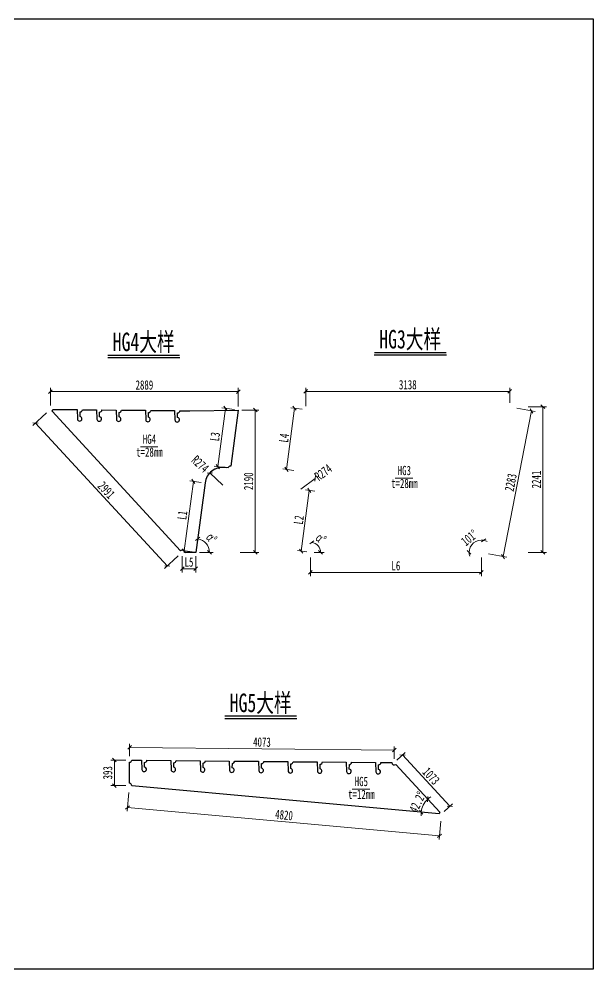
# Model space of a CAD drawing. Header units: millimetres. Extents: x 44597 to 300567, y -113054 to 73044.
# Drawn here: x 203736 to 212567, y -50931 to -36314 of the extents above; entities that cross this region are included whole.
import ezdxf
from ezdxf.enums import TextEntityAlignment as Align

# ---------------------------------------------------------------- set-up
doc = ezdxf.new("R2010")
doc.units = ezdxf.units.MM
doc.layers.get('Defpoints').update_dxf_attribs({"color": 8})
for name, color, linetype, lineweight in [('文字', 7, 'Continuous', 15), ('标注线及字体', 2, 'Continuous', 15), ('细实线', 4, 'Continuous', 15), ('钢板粗线', 1, 'Continuous', 25)]:
    doc.layers.add(name, color=color, linetype=linetype, lineweight=lineweight)
doc.styles.add('111', font='', dxfattribs={"width": 0.7})
doc.styles.add('BM_Dim', font='', dxfattribs={"width": 0.85})
doc.styles.get('111').set_extended_font_data('仿宋_GB2312')
doc.styles.get('BM_Dim').set_extended_font_data('仿宋_GB2312')
doc.dimstyles.new('200', dxfattribs={"dimscale": 0, "dimtxt": 2.5, "dimasz": 1, "dimexe": 1, "dimexo": 1, "dimgap": 0.6, "dimtad": 1, "dimdec": 0, "dimdsep": 46, "dimtxsty": '111', "dimblk": 'OBLIQUE', "dimcen": 0, "dimclrd": 4, "dimclre": 4, "dimclrt": 4, "dimadec": 1, "dimazin": 2, "dimtfac": 1, "dimtdec": 0, "dimtix": 1, "dimtmove": 2, "dimatfit": 3, "dimfxl": 4, "dimfxlon": 1, "dimtolj": 1, "dimlwd": -1, "dimlwe": -1, "dimarcsym": 0})

# ---------------------------------------------------------------- blocks, each defined once
blk = doc.blocks.new('_Oblique')
at = {"color": 0, "linetype": 'ByBlock', "lineweight": -2}
blk.add_line((-0.5, -0.5), (0.5, 0.5), dxfattribs=at)
blk = doc.blocks.new('*D211')
at = {"layer": 'Defpoints', "color": 0, "transparency": 16777216}
for p in [(209555, -47809), (205537, -48121), (209953, -48414), (210202, -48511), (210177, -48541)]:
    blk.add_point(p, dxfattribs=at)
at = {"layer": '细实线', "color": 4, "transparency": 16777216}
for start, end in [(132.6738, 174.8359), (122.1313, 132.6738), (174.8359, 185.3784)]:
    blk.add_arc((210235, -48546), 311, start, end, dxfattribs=at)
at = {"layer": '细实线', "color": 4, "transparency": 16777216, "xscale": 57.14285714285715, "yscale": 57.14285714285715, "zscale": 57.14285714285715}
for p, rotation in [((210024, -48317), 222.6738077672823), ((209925, -48518), 84.83592274188398)]:
    blk.add_blockref('_Oblique', p, dxfattribs=dict(at, rotation=rotation))
at = {"layer": '细实线', "color": 4, "transparency": 16777216, "insert": (209865, -48364), "char_height": 142.86, "attachment_point": 5, "rotation": 63.7549, "style": '111'}
blk.add_mtext('\\A1;42.2%%d', dxfattribs=at)
blk = doc.blocks.new('*D212')
at = {"layer": 'Defpoints', "color": 0, "transparency": 16777216}
for p in [(209510, -47563), (205435, -47716), (209508, -47757)]:
    blk.add_point(p, dxfattribs=at)
at = {"layer": '细实线', "color": 4, "transparency": 16777216}
for p, q in [((205435, -47659), (205437, -47465)), ((205437, -47523), (209510, -47563)), ((209509, -47700), (209510, -47506))]:
    blk.add_line(p, q, dxfattribs=at)
at = {"layer": '细实线', "color": 4, "transparency": 16777216, "xscale": 57.14285714285715, "yscale": 57.14285714285715, "zscale": 57.14285714285715}
for p, rotation in [((205437, -47523), 179.4262908393071), ((209510, -47563), 359.4262908393071)]:
    blk.add_blockref('_Oblique', p, dxfattribs=dict(at, rotation=rotation))
at = {"layer": '细实线', "color": 4, "transparency": 16777216, "insert": (207474, -47441), "char_height": 142.9, "attachment_point": 5, "rotation": 359.4263, "style": '111'}
blk.add_mtext('\\A1;4073', dxfattribs=at)
blk = doc.blocks.new('*D213')
at = {"layer": 'Defpoints', "color": 0, "transparency": 16777216}
for p in [(205435, -47716), (205204, -48109), (205435, -48109)]:
    blk.add_point(p, dxfattribs=at)
at = {"layer": '细实线', "color": 4, "transparency": 16777216}
for p, q in [((205378, -47716), (205147, -47716)), ((205204, -47716), (205204, -48109)), ((205378, -48109), (205147, -48109))]:
    blk.add_line(p, q, dxfattribs=at)
at = {"layer": '细实线', "color": 4, "transparency": 16777216, "xscale": 57.14285714285715, "yscale": 57.14285714285715, "zscale": 57.14285714285715}
for p, rotation in [((205204, -47716), 90.00000000000425), ((205204, -48109), 270.0000000000043)]:
    blk.add_blockref('_Oblique', p, dxfattribs=dict(at, rotation=rotation))
at = {"layer": '细实线', "color": 4, "transparency": 16777216, "insert": (205101, -47912), "char_height": 142.9, "attachment_point": 5, "rotation": 90, "style": '111'}
blk.add_mtext('\\A1;393', dxfattribs=at)
blk = doc.blocks.new('*D214')
at = {"layer": 'Defpoints', "color": 0, "transparency": 16777216}
for p in [(205435, -48109), (210235, -48546), (210204, -48883)]:
    blk.add_point(p, dxfattribs=at)
at = {"layer": '细实线', "color": 4, "transparency": 16777216}
for p, q in [((205425, -48218), (205399, -48503)), ((205404, -48446), (210204, -48883)), ((210225, -48655), (210199, -48940))]:
    blk.add_line(p, q, dxfattribs=at)
at = {"layer": '细实线', "color": 4, "transparency": 16777216, "xscale": 57.14285714285715, "yscale": 57.14285714285715, "zscale": 57.14285714285715}
for p, rotation in [((205404, -48446), 174.7953571531745), ((210204, -48883), 354.7953571531745)]:
    blk.add_blockref('_Oblique', p, dxfattribs=dict(at, rotation=rotation))
at = {"layer": '细实线', "color": 4, "transparency": 16777216, "insert": (207813, -48562), "char_height": 142.9, "attachment_point": 5, "rotation": 354.7954, "style": '111'}
blk.add_mtext('\\A1;4820', dxfattribs=at)
blk = doc.blocks.new('*D215')
at = {"layer": 'Defpoints', "color": 0, "transparency": 16777216}
for p in [(209508, -47757), (210364, -48427), (210235, -48546)]:
    blk.add_point(p, dxfattribs=at)
at = {"layer": '细实线', "color": 4, "transparency": 16777216}
for p, q in [((209550, -47718), (209679, -47599)), ((209637, -47638), (210364, -48427)), ((210277, -48507), (210406, -48388))]:
    blk.add_line(p, q, dxfattribs=at)
at = {"layer": '细实线', "color": 4, "transparency": 16777216, "xscale": 57.14285714285715, "yscale": 57.14285714285715, "zscale": 57.14285714285715}
for p, rotation in [((209637, -47638), 132.648919129756), ((210364, -48427), 312.6489191297561)]:
    blk.add_blockref('_Oblique', p, dxfattribs=dict(at, rotation=rotation))
at = {"layer": '细实线', "color": 4, "transparency": 16777216, "insert": (210076, -47963), "char_height": 142.9, "attachment_point": 5, "rotation": 312.6489, "style": '111'}
blk.add_mtext('\\A1;1073', dxfattribs=at)
blk = doc.blocks.new('*D412')
at = {"layer": 'Defpoints', "color": 0, "transparency": 16777216}
for p in [(208291, -43385), (208072, -43550)]:
    blk.add_point(p, dxfattribs=at)
at = {"layer": '细实线', "color": 4, "transparency": 16777216}
for p in [(208072, -43550), (208291, -43385)]:
    blk.add_line(p, (208291, -43385), dxfattribs=at)
at = {"layer": '细实线', "color": 4, "transparency": 16777216, "xscale": 57.14285714285715, "yscale": 57.14285714285715, "zscale": 57.14285714285715, "rotation": 216.9632212674551}
blk.add_blockref('_Oblique', (208291, -43385), dxfattribs=at)
at = {"layer": '细实线', "color": 4, "transparency": 16777216, "insert": (208417, -43290), "char_height": 142.9, "attachment_point": 5, "rotation": 36.9632, "style": '111'}
blk.add_mtext('\\A1;R274', dxfattribs=at)
blk = doc.blocks.new('*D413')
at = {"layer": 'Defpoints', "color": 0, "transparency": 16777216}
for p in [(211286, -42279), (210850, -44521), (211184, -44585)]:
    blk.add_point(p, dxfattribs=at)
at = {"layer": '细实线', "color": 4, "transparency": 16777216}
for p, q in [((211620, -42344), (211184, -44585)), ((211395, -42301), (211676, -42355)), ((210960, -44542), (211240, -44596))]:
    blk.add_line(p, q, dxfattribs=at)
at = {"layer": '细实线', "color": 4, "transparency": 16777216, "xscale": 57.14285714285715, "yscale": 57.14285714285715, "zscale": 57.14285714285715}
for p, rotation in [((211620, -42344), 78.99999999998558), ((211184, -44585), 258.9999999999856)]:
    blk.add_blockref('_Oblique', p, dxfattribs=dict(at, rotation=rotation))
at = {"layer": '细实线', "color": 4, "transparency": 16777216, "insert": (211301, -43445), "char_height": 142.9, "attachment_point": 5, "rotation": 79, "style": '111'}
blk.add_mtext('\\A1;2283', dxfattribs=at)
blk = doc.blocks.new('*D414')
at = {"layer": 'Defpoints', "color": 0, "transparency": 16777216}
for p in [(208147, -42326), (207850, -43244), (208023, -43267)]:
    blk.add_point(p, dxfattribs=at)
at = {"layer": '细实线', "color": 4, "transparency": 16777216}
for p, q in [((207975, -42303), (207850, -43244)), ((208091, -42319), (207918, -42296)), ((207966, -43260), (207794, -43237))]:
    blk.add_line(p, q, dxfattribs=at)
at = {"layer": '细实线', "color": 4, "transparency": 16777216, "xscale": 57.14285714285715, "yscale": 57.14285714285715, "zscale": 57.14285714285715}
for p, rotation in [((207975, -42303), 82.45250049253782), ((207850, -43244), 262.4525004925378)]:
    blk.add_blockref('_Oblique', p, dxfattribs=dict(at, rotation=rotation))
at = {"layer": '细实线', "color": 4, "transparency": 16777216, "insert": (207813, -42761), "char_height": 142.9, "attachment_point": 5, "rotation": 82.4525, "style": '111'}
blk.add_mtext('\\A1;L4', dxfattribs=at)
blk = doc.blocks.new('*D415')
at = {"layer": 'Defpoints', "color": 0, "transparency": 16777216}
for p in [(207109, -42331), (206794, -43201), (206990, -43227)]:
    blk.add_point(p, dxfattribs=at)
at = {"layer": '细实线', "color": 4, "transparency": 16777216}
for p, q in [((206913, -42305), (206794, -43201)), ((207052, -42323), (206856, -42297)), ((206934, -43220), (206737, -43194))]:
    blk.add_line(p, q, dxfattribs=at)
at = {"layer": '细实线', "color": 4, "transparency": 16777216, "xscale": 57.14285714285715, "yscale": 57.14285714285715, "zscale": 57.14285714285715}
for p, rotation in [((206913, -42305), 82.45959999999936), ((206794, -43201), 262.4595999999993)]:
    blk.add_blockref('_Oblique', p, dxfattribs=dict(at, rotation=rotation))
at = {"layer": '细实线', "color": 4, "transparency": 16777216, "insert": (206752, -42740), "char_height": 142.9, "attachment_point": 5, "rotation": 82.4596, "style": '111'}
blk.add_mtext('\\A1;L3', dxfattribs=at)
blk = doc.blocks.new('*D416')
at = {"layer": 'Defpoints', "color": 0, "transparency": 16777216}
for p in [(208343, -43586), (208078, -44502), (208220, -44521)]:
    blk.add_point(p, dxfattribs=at)
at = {"layer": '细实线', "color": 4, "transparency": 16777216}
for p, q in [((208202, -43567), (208078, -44502)), ((208287, -43579), (208145, -43560)), ((208163, -44513), (208022, -44494))]:
    blk.add_line(p, q, dxfattribs=at)
at = {"layer": '细实线', "color": 4, "transparency": 16777216, "xscale": 57.14285714285715, "yscale": 57.14285714285715, "zscale": 57.14285714285715}
for p, rotation in [((208202, -43567), 82.45960000253818), ((208078, -44502), 262.4596000025381)]:
    blk.add_blockref('_Oblique', p, dxfattribs=dict(at, rotation=rotation))
at = {"layer": '细实线', "color": 4, "transparency": 16777216, "insert": (208040, -44021), "char_height": 142.9, "attachment_point": 5, "rotation": 82.4596, "style": '111'}
blk.add_mtext('\\A1;L2', dxfattribs=at)
blk = doc.blocks.new('*D417')
at = {"layer": 'Defpoints', "color": 0, "transparency": 16777216}
for p in [(206598, -43452), (206276, -44497), (206455, -44521)]:
    blk.add_point(p, dxfattribs=at)
at = {"layer": '细实线', "color": 4, "transparency": 16777216}
for p, q in [((206419, -43428), (206276, -44497)), ((206541, -43444), (206362, -43420)), ((206398, -44513), (206219, -44489))]:
    blk.add_line(p, q, dxfattribs=at)
at = {"layer": '细实线', "color": 4, "transparency": 16777216, "xscale": 57.14285714285715, "yscale": 57.14285714285715, "zscale": 57.14285714285715}
for p, rotation in [((206419, -43428), 82.37607636326351), ((206276, -44497), 262.3760763632635)]:
    blk.add_blockref('_Oblique', p, dxfattribs=dict(at, rotation=rotation))
at = {"layer": '细实线', "color": 4, "transparency": 16777216, "insert": (206247, -43949), "char_height": 142.9, "attachment_point": 5, "rotation": 82.3761, "style": '111'}
blk.add_mtext('\\A1;L1', dxfattribs=at)
blk = doc.blocks.new('*D418')
at = {"layer": 'Defpoints', "color": 0, "transparency": 16777216}
for p in [(206247, -44521), (206455, -44521), (206455, -44772)]:
    blk.add_point(p, dxfattribs=at)
at = {"layer": '细实线', "color": 4, "transparency": 16777216}
for p, q in [((206247, -44578), (206247, -44829)), ((206455, -44578), (206455, -44829)), ((206247, -44772), (206455, -44772))]:
    blk.add_line(p, q, dxfattribs=at)
at = {"layer": '细实线', "color": 4, "transparency": 16777216, "xscale": 57.14285714285715, "yscale": 57.14285714285715, "zscale": 57.14285714285715}
for p, rotation in [((206247, -44772), 179.999999999998), ((206455, -44772), 359.999999999998)]:
    blk.add_blockref('_Oblique', p, dxfattribs=dict(at, rotation=rotation))
at = {"layer": '细实线', "color": 4, "transparency": 16777216, "insert": (206351, -44671), "char_height": 142.9, "attachment_point": 5, "style": '111'}
blk.add_mtext('\\A1;L5', dxfattribs=at)
blk = doc.blocks.new('*D419')
at = {"layer": 'Defpoints', "color": 0, "transparency": 16777216}
for p in [(204220, -42321), (203991, -42531), (206247, -44521)]:
    blk.add_point(p, dxfattribs=at)
at = {"layer": '细实线', "color": 4, "transparency": 16777216}
for p, q in [((204160, -42376), (203949, -42570)), ((206018, -44731), (203991, -42531)), ((206186, -44576), (205976, -44770))]:
    blk.add_line(p, q, dxfattribs=at)
at = {"layer": '细实线', "color": 4, "transparency": 16777216, "xscale": 57.14285714285715, "yscale": 57.14285714285715, "zscale": 57.14285714285715}
for p, rotation in [((203991, -42531), 132.6485529442998), ((206018, -44731), 312.6485529442998)]:
    blk.add_blockref('_Oblique', p, dxfattribs=dict(at, rotation=rotation))
at = {"layer": '细实线', "color": 4, "transparency": 16777216, "insert": (205080, -43562), "char_height": 142.9, "attachment_point": 5, "rotation": 312.6486, "style": '111'}
blk.add_mtext('\\A1;2991', dxfattribs=at)
blk = doc.blocks.new('*D420')
at = {"layer": 'Defpoints', "color": 0, "transparency": 16777216}
for p in [(210850, -44247), (208218, -44522), (210850, -44829)]:
    blk.add_point(p, dxfattribs=at)
at = {"layer": '细实线', "color": 4, "transparency": 16777216}
for p, q in [((208218, -44601), (208218, -44886)), ((210850, -44601), (210850, -44886)), ((208218, -44829), (210850, -44829))]:
    blk.add_line(p, q, dxfattribs=at)
at = {"layer": '细实线', "color": 4, "transparency": 16777216, "xscale": 57.14285714285715, "yscale": 57.14285714285715, "zscale": 57.14285714285715, "rotation": 180}
blk.add_blockref('_Oblique', (208218, -44829), dxfattribs=at)
at = {"layer": '细实线', "color": 4, "transparency": 16777216, "xscale": 57.14285714285715, "yscale": 57.14285714285715, "zscale": 57.14285714285715}
blk.add_blockref('_Oblique', (210850, -44829), dxfattribs=at)
at = {"layer": '细实线', "color": 4, "transparency": 16777216, "insert": (209534, -44727), "char_height": 142.9, "attachment_point": 5, "style": '111'}
blk.add_mtext('\\A1;L6', dxfattribs=at)
blk = doc.blocks.new('*D421')
at = {"layer": 'Defpoints', "color": 0, "transparency": 16777216}
for p in [(206671, -43299), (206870, -43488)]:
    blk.add_point(p, dxfattribs=at)
at = {"layer": '细实线', "color": 4, "transparency": 16777216}
for p, q in [((206671, -43299), (206870, -43488)), ((206870, -43488), (206671, -43299))]:
    blk.add_line(p, q, dxfattribs=at)
blk.add_arc((206870, -43488), 274, 109.5112, 148.5561, dxfattribs=at)
at = {"layer": '细实线', "color": 4, "transparency": 16777216, "xscale": 57.14285714285715, "yscale": 57.14285714285715, "zscale": 57.14285714285715, "rotation": 136.5852663769238}
blk.add_blockref('_Oblique', (206671, -43299), dxfattribs=at)
at = {"layer": '细实线', "color": 4, "transparency": 16777216, "insert": (206525, -43161), "char_height": 142.9, "attachment_point": 5, "rotation": 316.5853, "style": '111'}
blk.add_mtext('\\A1;R274', dxfattribs=at)
blk = doc.blocks.new('*D424')
at = {"layer": 'Defpoints', "color": 0, "transparency": 16777216}
for p in [(211279, -42314), (210722, -44381), (210453, -44521), (210815, -44521), (210857, -44486)]:
    blk.add_point(p, dxfattribs=at)
at = {"layer": '细实线', "color": 4, "transparency": 16777216}
for start, end in [(79, 180), (61.6261, 79), (180, 197.3739)]:
    blk.add_arc((210850, -44521), 189, start, end, dxfattribs=at)
at = {"layer": '细实线', "color": 4, "transparency": 16777216, "xscale": 57.14285714285715, "yscale": 57.14285714285715, "zscale": 57.14285714285715}
for p, rotation in [((210886, -44335), 168.9999999999883), ((210661, -44521), 90.00000000000422)]:
    blk.add_blockref('_Oblique', p, dxfattribs=dict(at, rotation=rotation))
at = {"layer": '细实线', "color": 4, "transparency": 16777216, "insert": (210665, -44296), "char_height": 142.9, "attachment_point": 5, "rotation": 39.5, "style": '111'}
blk.add_mtext('\\A1;101%%d', dxfattribs=at)
blk = doc.blocks.new('*D527')
at = {"layer": 'Defpoints', "color": 0, "transparency": 16777216}
for p in [(207109, -42331), (207370, -42331), (206455, -44521)]:
    blk.add_point(p, dxfattribs=at)
at = {"layer": '细实线', "color": 4, "transparency": 16777216}
for p, q in [((207166, -42331), (207427, -42331)), ((207370, -44521), (207370, -42331)), ((207141, -44521), (207427, -44521))]:
    blk.add_line(p, q, dxfattribs=at)
at = {"layer": '细实线', "color": 4, "transparency": 16777216, "xscale": 57.14285714285715, "yscale": 57.14285714285715, "zscale": 57.14285714285715}
for p, rotation in [((207370, -42331), 90), ((207370, -44521), 270)]:
    blk.add_blockref('_Oblique', p, dxfattribs=dict(at, rotation=rotation))
at = {"layer": '细实线', "color": 4, "transparency": 16777216, "insert": (207268, -43426), "char_height": 142.9, "attachment_point": 5, "rotation": 90, "style": '111'}
blk.add_mtext('\\A1;2190', dxfattribs=at)
blk = doc.blocks.new('*D528')
at = {"layer": 'Defpoints', "color": 0, "transparency": 16777216}
for p in [(211286, -42279), (211795, -42279), (210850, -44521)]:
    blk.add_point(p, dxfattribs=at)
at = {"layer": '细实线', "color": 4, "transparency": 16777216}
for p, q in [((211567, -42279), (211852, -42279)), ((211795, -44521), (211795, -42279)), ((211567, -44521), (211852, -44521))]:
    blk.add_line(p, q, dxfattribs=at)
at = {"layer": '细实线', "color": 4, "transparency": 16777216, "xscale": 57.14285714285715, "yscale": 57.14285714285715, "zscale": 57.14285714285715}
for p, rotation in [((211795, -42279), 90), ((211795, -44521), 270)]:
    blk.add_blockref('_Oblique', p, dxfattribs=dict(at, rotation=rotation))
at = {"layer": '细实线', "color": 4, "transparency": 16777216, "insert": (211695, -43400), "char_height": 142.9, "attachment_point": 5, "rotation": 90, "style": '111'}
blk.add_mtext('\\A1;2241', dxfattribs=at)
blk = doc.blocks.new('*D529')
at = {"layer": 'Defpoints', "color": 0, "transparency": 16777216}
for p in [(204220, -42048), (204220, -42321), (207109, -42331)]:
    blk.add_point(p, dxfattribs=at)
at = {"layer": '细实线', "color": 4, "transparency": 16777216}
for p, q in [((204220, -42263), (204220, -41991)), ((207109, -42048), (204220, -42048)), ((207109, -42274), (207109, -41991))]:
    blk.add_line(p, q, dxfattribs=at)
at = {"layer": '细实线', "color": 4, "transparency": 16777216, "xscale": 57.14285714285715, "yscale": 57.14285714285715, "zscale": 57.14285714285715, "rotation": 180}
blk.add_blockref('_Oblique', (204220, -42048), dxfattribs=at)
at = {"layer": '细实线', "color": 4, "transparency": 16777216, "xscale": 57.14285714285715, "yscale": 57.14285714285715, "zscale": 57.14285714285715}
blk.add_blockref('_Oblique', (207109, -42048), dxfattribs=at)
at = {"layer": '细实线', "color": 4, "transparency": 16777216, "insert": (205665, -41946), "char_height": 142.9, "attachment_point": 5, "style": '111'}
blk.add_mtext('\\A1;2889', dxfattribs=at)
blk = doc.blocks.new('*D530')
at = {"layer": 'Defpoints', "color": 0, "transparency": 16777216}
for p in [(211286, -42045), (208147, -42326), (211286, -42279)]:
    blk.add_point(p, dxfattribs=at)
at = {"layer": '细实线', "color": 4, "transparency": 16777216}
for p, q in [((208147, -42269), (208147, -41988)), ((208147, -42045), (211286, -42045)), ((211286, -42222), (211286, -41988))]:
    blk.add_line(p, q, dxfattribs=at)
at = {"layer": '细实线', "color": 4, "transparency": 16777216, "xscale": 57.14285714285715, "yscale": 57.14285714285715, "zscale": 57.14285714285715, "rotation": 180}
blk.add_blockref('_Oblique', (208147, -42045), dxfattribs=at)
at = {"layer": '细实线', "color": 4, "transparency": 16777216, "xscale": 57.14285714285715, "yscale": 57.14285714285715, "zscale": 57.14285714285715}
blk.add_blockref('_Oblique', (211286, -42045), dxfattribs=at)
at = {"layer": '细实线', "color": 4, "transparency": 16777216, "insert": (209717, -41942), "char_height": 142.9, "attachment_point": 5, "style": '111'}
blk.add_mtext('\\A1;3138', dxfattribs=at)
blk = doc.blocks.new('*D531')
at = {"layer": 'Defpoints', "color": 0, "transparency": 16777216}
for p in [(206598, -43452), (206643, -44423), (206282, -44521), (206457, -44521), (206457, -44521)]:
    blk.add_point(p, dxfattribs=at)
at = {"layer": '细实线', "color": 4, "transparency": 16777216}
blk.add_line((206514, -44521), (206724, -44521), dxfattribs=at)
blk.add_arc((206457, -44521), 210, 0, 82.4596, dxfattribs=at)
at = {"layer": '细实线', "color": 4, "transparency": 16777216, "xscale": 57.14285714285715, "yscale": 57.14285714285715, "zscale": 57.14285714285715}
for p, rotation in [((206484, -44312), 172.4595999999988), ((206667, -44521), 270)]:
    blk.add_blockref('_Oblique', p, dxfattribs=dict(at, rotation=rotation))
at = {"layer": '细实线', "color": 4, "transparency": 16777216, "insert": (206698, -44301), "char_height": 142.86, "attachment_point": 5, "rotation": 312.2477, "style": '111'}
blk.add_mtext('\\f仿宋_GB2312|b0|i0|c134|p49;α°', dxfattribs=at)
blk = doc.blocks.new('*D532')
at = {"layer": 'Defpoints', "color": 0, "transparency": 16777216}
for p in [(208361, -43452), (208044, -44521), (208220, -44521), (208220, -44521), (208357, -44449)]:
    blk.add_point(p, dxfattribs=at)
at = {"layer": '细实线', "color": 4, "transparency": 16777216}
blk.add_line((208277, -44521), (208432, -44521), dxfattribs=at)
blk.add_arc((208220, -44521), 155, 0, 82.4596, dxfattribs=at)
at = {"layer": '细实线', "color": 4, "transparency": 16777216, "xscale": 57.14285714285715, "yscale": 57.14285714285715, "zscale": 57.14285714285715}
for p, rotation in [((208240, -44367), 172.4595999999988), ((208374, -44521), 270)]:
    blk.add_blockref('_Oblique', p, dxfattribs=dict(at, rotation=rotation))
at = {"layer": '细实线', "color": 4, "transparency": 16777216, "insert": (208381, -44308), "char_height": 142.86, "attachment_point": 5, "rotation": 322.6828, "style": '111'}
blk.add_mtext('\\f仿宋_GB2312|b0|i0|c134|p49;α°', dxfattribs=at)

msp = doc.modelspace()

# ---------------------------------------------------------------- linework, layer by layer
at = {"color": 4}
for p, q in [((209201.6, -41479.9), (210311, -41479.9)), ((205100.6, -41521.5), (206210, -41521.5)), ((206900.6, -47075), (208010, -47075))]:
    msp.add_line(p, q, dxfattribs=at)
at = {"color": 6, "const_width": 20.6}
for points in [[(205100.6, -41487.2), (206210, -41487.2)], [(209201.6, -41445.6), (210311, -41445.6)], [(206900.6, -47040.7), (208010, -47040.7)]]:
    msp.add_lwpolyline(points, dxfattribs=at)
at = {"layer": 'Defpoints'}
msp.add_lwpolyline([(190566.6, -36314.1), (212566.6, -36314.1), (212566.6, -50931.3), (190566.6, -50931.3)], close=True, dxfattribs=at)
at = {"layer": '细实线'}
for p, q in [((205603.1, -42896.5), (205871.8, -42896.5)), ((209525.1, -43378.3), (209793.9, -43378.3)), ((208863.3, -48163.1), (209132.1, -48163.1))]:
    msp.add_line(p, q, dxfattribs=at)
at = {"layer": '钢板粗线'}
for points in [[(204243.8, -42346.3, 0.2069872), (204255.1, -42320.9), (204630, -42324.7), (204634.7, -42466.2, 2.0892208), (204676, -42430.7), (204676.7, -42360.2, 0.4142136), (204712, -42325.5), (204930, -42327.7), (204934.7, -42469.2, 2.0892208), (204976, -42433.7), (204976.7, -42363.2, 0.4142136), (205012, -42328.5), (205230, -42330.7), (205234.7, -42472.2, 2.0892208), (205276, -42436.7), (205276.7, -42366.2, 0.4142136), (205312, -42331.5), (205680, -42335.2), (205684.7, -42476.7, 2.0892208), (205726, -42441.2), (205726.7, -42370.7, 0.4142136), (205762, -42336), (206130, -42339.7), (206134.7, -42481.3, 2.0892208), (206176, -42445.7), (206176.7, -42375.2, 0.4142136), (206212, -42340.5), (206365.9, -42342.1), (207109.1, -42330.9), (206995.1, -43192.5, 0.4142136), (206955.8, -43222.6), (206905.7, -43216, 0.4142136), (206598.1, -43451.7), (206456.6, -44520.6), (206281.6, -44520.6, 0.6534406), (206222.8, -44494.8)], [(205434.9, -47751, 0.4112838), (205469.9, -47716.3), (205621.7, -47717.8), (205626.3, -47859.4, 2.0892208), (205667.6, -47823.8), (205668.3, -47753.3, 0.4142136), (205703.7, -47718.6), (206071.7, -47722.3), (206076.3, -47863.9, 2.0892208), (206117.6, -47828.3), (206118.3, -47757.8, 0.4142136), (206153.7, -47723.2), (206521.7, -47726.8), (206526.3, -47868.4, 2.0892208), (206567.6, -47832.8), (206568.3, -47762.3, 0.4142136), (206603.7, -47727.7), (206971.7, -47731.3), (206976.3, -47872.9, 2.0892208), (207017.6, -47837.3), (207018.3, -47766.8, 0.4142136), (207053.7, -47732.2), (207421.7, -47735.8), (207426.3, -47877.4, 2.0892208), (207467.6, -47841.8), (207468.3, -47771.3, 0.4142136), (207503.7, -47736.7), (207871.7, -47740.4), (207876.3, -47881.9, 2.0892208), (207917.6, -47846.3), (207918.3, -47775.8, 0.4142136), (207953.7, -47741.2), (208321.7, -47744.9), (208326.3, -47886.4, 2.0892208), (208367.6, -47850.8), (208368.3, -47780.3, 0.4142136), (208403.7, -47745.7), (208771.7, -47749.4), (208776.3, -47890.9, 2.0892208), (208817.6, -47855.4), (208818.3, -47784.8, 0.4142136), (208853.7, -47750.2), (209221.7, -47753.9), (209226.3, -47895.4, 2.0892208), (209267.6, -47859.9), (209268.3, -47789.3, 0.4142136), (209303.7, -47754.7), (209472.9, -47756.4, 0.6570186), (209531.7, -47782.5), (210211, -48520, 0.1859004), (210199.8, -48542.5), (205469.8, -48111.7, 0.4410759), (205434.9, -48073.5)]]:
    msp.add_lwpolyline(points, format="xyb", close=True, dxfattribs=at)

# ---------------------------------------------------------------- texts
at = {"layer": '文字', "style": 'BM_Dim', "width": 0.7}
for s, p in [('HG4', (205742.6, -42893.4)), ('t=28mm', (205742.6, -43091.8)), ('HG3', (209664.6, -43375.3)), ('t=28mm', (209664.6, -43573.7)), ('HG5', (209002.8, -48160.1)), ('t=12mm', (209002.8, -48358.4))]:
    msp.add_text(s, height=142.86, dxfattribs=at).set_placement(p, align=Align.BOTTOM_CENTER)
at = {"layer": '标注线及字体', "style": '111', "width": 0.7}
for s, p in [('HG3大样', (209755.2, -41234.5)), ('HG4大样', (205654.2, -41276.1)), ('HG5大样', (207454.2, -46829.6))]:
    msp.add_text(s, height=285.71, dxfattribs=at).set_placement(p, align=Align.MIDDLE)

# ---------------------------------------------------------------- dimensions: what is measured, and where the dimension line sits
at = {"layer": '细实线'}
for base, p1, p2, picture, middle in [((204220.1, -42048.4), (207109.1, -42330.9), (204220.1, -42320.6), '*D529', (205664.6, -41946.2)), ((211285.7, -42044.7), (208147.5, -42326.3), (211285.7, -42279.2), '*D530', (209716.6, -41942.5))]:
    dim = msp.add_linear_dim(base=base, p1=p1, p2=p2, dimstyle='200', override={"dimscale": 57.142857, "dimblk": 'Oblique'}, dxfattribs=at)
    dim.commit()
    dim.dimension.update_dxf_attribs({"geometry": picture, "text_midpoint": middle})
for p1, p2, distance, picture, middle in [((206246.6, -44520.6), (204220.1, -42320.6), 310.8, '*D419', (205079.9, -43561.9)), ((211285.6, -42279.2), (210849.9, -44520.6), 340.2, '*D413', (211301.4, -43445.3)), ((205434.9, -47716), (209507.9, -47756.7), 193.3, '*D212', (207474.4, -47440.8)), ((209507.9, -47756.7), (210234.7, -48545.7), 175.8, '*D215', (210075.8, -47962.8)), ((205434.9158, -47715.9552), (205434.9158, -48108.5119), -231.1845, '*D213', (205101.4919, -47912.2335)), ((205434.9, -48108.5), (210234.7, -48545.7), -338.6, '*D214', (207813.4, -48562.5))]:
    dim = msp.add_aligned_dim(p1=p1, p2=p2, distance=distance, dimstyle='200', override={"dimscale": 57.142857, "dimblk": 'Oblique'}, dxfattribs=at)
    dim.commit()
    dim.dimension.update_dxf_attribs({"geometry": picture, "text_midpoint": middle})
for base, p1, p2, picture, middle in [((207370, -42330.9), (206455, -44520.6), (207109.1, -42330.9), '*D527', (207267.8, -43425.7)), ((211795.3, -42279.2), (210849.9, -44520.6), (211285.6, -42279.2), '*D528', (211694.6, -43399.9))]:
    dim = msp.add_linear_dim(base=base, p1=p1, p2=p2, angle=90, dimstyle='200', override={"dimscale": 57.142857, "dimblk": 'Oblique'}, dxfattribs=at)
    dim.commit()
    dim.dimension.update_dxf_attribs({"geometry": picture, "text_midpoint": middle})
for p1, p2, distance, text, picture, middle in [((207109.1, -42330.9), (206990.5, -43227.2), -198.1, 'L3', '*D415', (206752, -42739.6)), ((208147.5, -42326.3), (208022.8, -43267.2), -173.9, 'L4', '*D414', (207813, -42760.7)), ((206598.1, -43451.7), (206455, -44520.6), -181.1, 'L1', '*D417', (206247.2, -43948.7)), ((208343.3, -43586), (208219.6, -44520.6), -142.4, 'L2', '*D416', (208040.5, -44021.4)), ((206246.6, -44520.6), (206455, -44520.6), -251.2, 'L5', '*D418', (206350.8, -44671.1))]:
    dim = msp.add_aligned_dim(p1=p1, p2=p2, distance=distance, text=text, dimstyle='200', override={"dimscale": 57.142857, "dimtxsty": '111', "dimblk": 'Oblique'}, dxfattribs=at)
    dim.commit()
    dim.dimension.update_dxf_attribs({"geometry": picture, "text_midpoint": middle})
for base, line1, line2, picture, middle in [((210722, -44381.2), ((210453, -44520.6), (210814.9, -44520.6)), ((210856.6, -44486.2), (211278.9, -42313.6)), '*D424', (210664.5, -44295.7)), ((209952.9, -48414.1), ((210177.3, -48540.5), (205537.2, -48121.2)), ((209555.1, -47808.5), (210202.3, -48510.5)), '*D211', (209865.5, -48363.7))]:
    dim = msp.add_angular_dim_2l(base=base, line1=line1, line2=line2, dimstyle='200', override={"dimscale": 57.142857, "dimblk": 'Oblique'}, dxfattribs=at)
    dim.commit()
    dim.dimension.update_dxf_attribs({"geometry": picture, "text_midpoint": middle})
for center, mpoint, picture, middle in [((206869.7, -43487.6), (206670.7, -43299.3), '*D421', (206525, -43161.4)), ((208071.6, -43550.1), (208290.6, -43385.3), '*D412', (208417.5, -43289.8))]:
    dim = msp.add_radius_dim(center=center, mpoint=mpoint, dimstyle='200', override={"dimscale": 57.142857, "dimblk": 'Oblique'}, dxfattribs=at)
    dim.commit()
    dim.dimension.update_dxf_attribs({"geometry": picture, "text_midpoint": middle, "dimtype": 164})
for base, line1, line2, picture, middle in [((206643.2, -44423.5), ((206598.1, -43451.7), (206456.6, -44520.6)), ((206456.6, -44520.6), (206281.6, -44520.6)), '*D531', (206697.9, -44301.4)), ((208357, -44449.1), ((208361, -43451.7), (208219.6, -44520.6)), ((208219.6, -44520.6), (208044.5, -44520.6)), '*D532', (208381.4, -44308.3))]:
    dim = msp.add_angular_dim_2l(base=base, line1=line1, line2=line2, text='\\f仿宋_GB2312|b0|i0|c134|p49;α°', dimstyle='200', override={"dimscale": 57.142857, "dimtxsty": '111', "dimblk": 'Oblique'}, dxfattribs=at)
    dim.commit()
    dim.dimension.update_dxf_attribs({"geometry": picture, "text_midpoint": middle, "dimtype": 162})
dim = msp.add_linear_dim(base=(210849.9, -44829.2), p1=(208217.9, -44522.1), p2=(210849.9, -44247.2), text='L6', dimstyle='200', override={"dimscale": 57.142857, "dimtxsty": '111', "dimblk": 'Oblique'}, dxfattribs=at)
dim.commit()
dim.dimension.update_dxf_attribs({"geometry": '*D420', "text_midpoint": (209533.9, -44727)})

doc.saveas('drawing.dxf')
